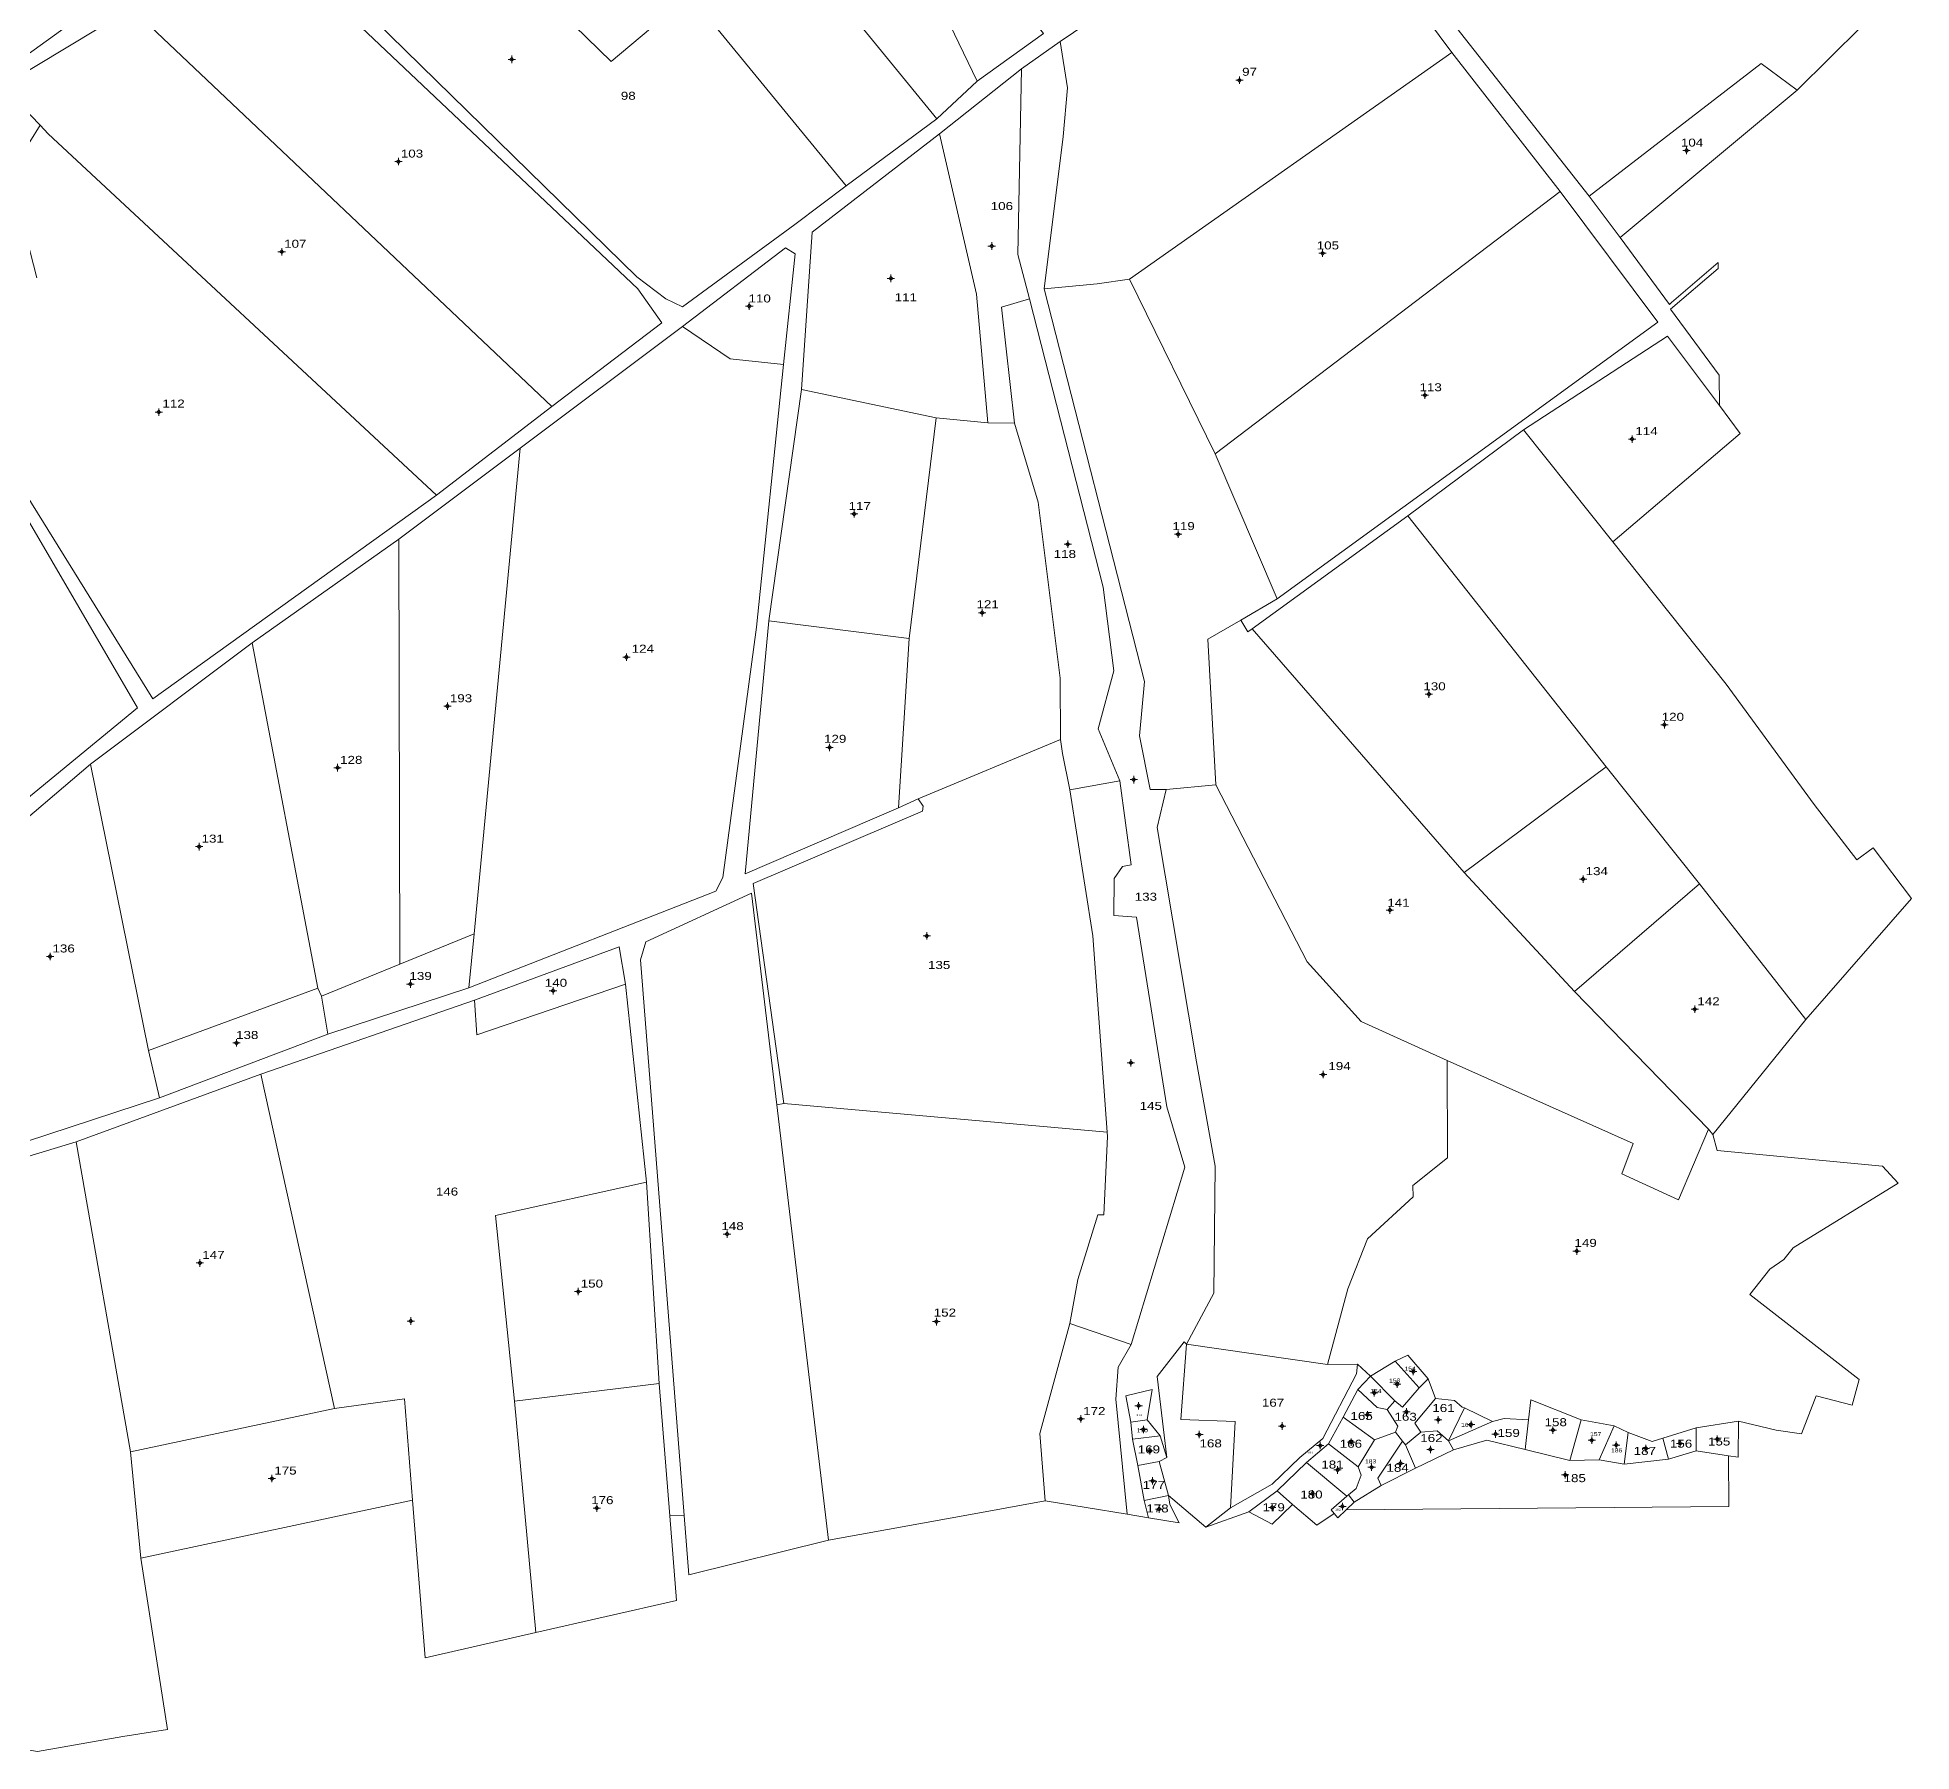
# Model space of a CAD drawing. Header units: metres. Extents: x 548517 to 549685, y 1840399 to 1841560.
# Drawn here: x 548981 to 549613, y 1840399 to 1840977 of the extents above; entities that cross this region are included whole.
import ezdxf

# ---------------------------------------------------------------- set-up
doc = ezdxf.new("R2010")
doc.units = ezdxf.units.M
doc.header["$LTSCALE"] = 1.1
doc.layers.add('10', color=7, linetype='Continuous', lineweight=13)
doc.layers.add('11', color=7, linetype='Continuous', lineweight=13)
doc.layers.add('15', color=7, linetype='Continuous')

msp = doc.modelspace()

# ---------------------------------------------------------------- hatches: boundary and pattern name
at = {"layer": '11'}
for points in [[(549140.74, 1840969.9, 1), (549140.44, 1840969.9, 1)], [(549386.25, 1840962.84, 1), (549385.95, 1840962.84, 1)], [(549102.48, 1840935.38, 1), (549102.18, 1840935.38, 1)], [(549537.14, 1840939.14, 1), (549536.84, 1840939.14, 1)], [(549063.09, 1840904.96, 1), (549062.79, 1840904.96, 1)], [(549302.66, 1840906.9, 1), (549302.36, 1840906.9, 1)], [(549414.31, 1840904.45, 1), (549414.01, 1840904.45, 1)], [(549268.66, 1840895.98, 1), (549268.36, 1840895.98, 1)], [(549220.88, 1840886.6, 1), (549220.58, 1840886.6, 1)], [(549448.86, 1840856.54, 1), (549448.56, 1840856.54, 1)], [(549021.62, 1840850.83, 1), (549021.32, 1840850.83, 1)], [(549518.75, 1840841.74, 1), (549518.45, 1840841.74, 1)], [(549256.26, 1840816.48, 1), (549255.96, 1840816.48, 1)], [(549365.59, 1840809.6, 1), (549365.29, 1840809.6, 1)], [(549328.33, 1840806.23, 1), (549328.03, 1840806.23, 1)], [(549299.45, 1840783.12, 1), (549299.15, 1840783.12, 1)], [(549179.41, 1840768.12, 1), (549179.11, 1840768.12, 1)], [(549119.01, 1840751.58, 1), (549118.71, 1840751.58, 1)], [(549450.18, 1840755.64, 1), (549449.88, 1840755.64, 1)], [(549529.67, 1840745.32, 1), (549529.37, 1840745.32, 1)], [(549247.97, 1840737.67, 1), (549247.67, 1840737.67, 1)], [(549081.96, 1840730.82, 1), (549081.66, 1840730.82, 1)], [(549350.6, 1840726.78, 1), (549350.3, 1840726.78, 1)], [(549035.24, 1840704.17, 1), (549034.94, 1840704.17, 1)], [(549502.23, 1840693.21, 1), (549501.93, 1840693.21, 1)], [(549437.03, 1840682.76, 1), (549436.73, 1840682.76, 1)], [(549280.76, 1840674.04, 1), (549280.46, 1840674.04, 1)], [(548984.93, 1840667.1, 1), (548984.63, 1840667.1, 1)], [(549106.5, 1840657.8, 1), (549106.2, 1840657.8, 1)], [(549154.64, 1840655.54, 1), (549154.34, 1840655.54, 1)], [(549539.91, 1840649.29, 1), (549539.61, 1840649.29, 1)], [(549047.84, 1840637.92, 1), (549047.54, 1840637.92, 1)], [(549349.64, 1840631.24, 1), (549349.34, 1840631.24, 1)], [(549414.48, 1840627.25, 1), (549414.18, 1840627.25, 1)], [(549213.35, 1840573.4, 1), (549213.05, 1840573.4, 1)], [(549500.07, 1840567.67, 1), (549499.77, 1840567.67, 1)], [(549035.49, 1840563.65, 1), (549035.19, 1840563.65, 1)], [(549163.17, 1840554, 1), (549162.87, 1840554, 1)], [(549106.64, 1840544.06, 1), (549106.34, 1840544.06, 1)], [(549283.99, 1840543.84, 1), (549283.69, 1840543.84, 1)], [(549444.91, 1840527, 1), (549444.61, 1840527, 1)], [(549431.74, 1840519.8, 1), (549431.44, 1840519.8, 1)], [(549439.49, 1840522.74, 1), (549439.19, 1840522.74, 1)], [(549332.74, 1840511.01, 1), (549332.44, 1840511.01, 1)], [(549352.26, 1840515.46, 1), (549351.96, 1840515.46, 1)], [(549429.48, 1840512.42, 1), (549429.18, 1840512.42, 1)], [(549442.62, 1840513.42, 1), (549442.32, 1840513.42, 1)], [(549453.33, 1840510.73, 1), (549453.03, 1840510.73, 1)], [(549353.85, 1840507.44, 1), (549353.55, 1840507.44, 1)], [(549372.73, 1840505.74, 1), (549372.43, 1840505.74, 1)], [(549400.66, 1840508.62, 1), (549400.36, 1840508.62, 1)], [(549464.44, 1840509.14, 1), (549464.14, 1840509.14, 1)], [(549472.69, 1840505.92, 1), (549472.39, 1840505.92, 1)], [(549492.05, 1840507.24, 1), (549491.75, 1840507.24, 1)], [(549547.49, 1840504.2, 1), (549547.19, 1840504.2, 1)], [(549356.01, 1840500.28, 1), (549355.71, 1840500.28, 1)], [(549413.54, 1840502.01, 1), (549413.24, 1840502.01, 1)], [(549424.01, 1840503.18, 1), (549423.71, 1840503.18, 1)], [(549450.7, 1840500.73, 1), (549450.4, 1840500.73, 1)], [(549505.15, 1840503.83, 1), (549504.85, 1840503.83, 1)], [(549513.4, 1840502.19, 1), (549513.1, 1840502.19, 1)], [(549523.43, 1840501.07, 1), (549523.13, 1840501.07, 1)], [(549534.98, 1840502.73, 1), (549534.68, 1840502.73, 1)], [(549419.36, 1840493.78, 1), (549419.06, 1840493.78, 1)], [(549430.88, 1840494.7, 1), (549430.58, 1840494.7, 1)], [(549440.61, 1840495.99, 1), (549440.31, 1840495.99, 1)], [(549496.22, 1840492.1, 1), (549495.92, 1840492.1, 1)], [(549059.78, 1840490.89, 1), (549059.48, 1840490.89, 1)], [(549356.96, 1840490.08, 1), (549356.66, 1840490.08, 1)], [(549410.88, 1840485.75, 1), (549410.58, 1840485.75, 1)], [(549169.4, 1840480.93, 1), (549169.1, 1840480.93, 1)], [(549359.18, 1840480.6, 1), (549358.88, 1840480.6, 1)], [(549397.31, 1840481.16, 1), (549397.01, 1840481.16, 1)], [(549421.01, 1840481.49, 1), (549420.71, 1840481.49, 1)]]:
    msp.add_hatch(color=256, dxfattribs=at).paths.add_polyline_path(points)

# ---------------------------------------------------------------- linework, layer by layer
at = {"layer": '10'}
for p, q in [((549159.61, 1841102.39), (549283.98, 1840949.81)), ((549200.71, 1840991.51), (549253.46, 1840927.19)), ((548968.75, 1840960.9), (549012.28, 1840987.1)), ((549012.28, 1840987.1), (549154.12, 1840852.7)), ((549455.36, 1840985.76), (549504.16, 1840923.73)), ((549297.63, 1840962.53), (549320.01, 1840978.67)), ((549312.53, 1840966.71), (549325.64, 1840975.9)), ((549348.99, 1840895.76), (549457.75, 1840972.17)), ((549457.75, 1840972.17), (549494.39, 1840925.31)), ((549284.87, 1840944.79), (549312.53, 1840966.71)), ((548968.75, 1840960.9), (548981.4, 1840947.65)), ((549283.98, 1840949.81), (549297.63, 1840962.53)), ((549514.58, 1840909.76), (549574.31, 1840959.52)), ((549253.46, 1840927.19), (549283.98, 1840949.81)), ((549377.89, 1840836.73), (549494.39, 1840925.31)), ((549504.16, 1840923.73), (549514.58, 1840909.76)), ((549348.99, 1840895.76), (549377.89, 1840836.73)), ((549143.43, 1840838.7), (549198.14, 1840879.73)), ((549227.33, 1840780.37), (549238.31, 1840858.51)), ((549238.31, 1840858.51), (549283.79, 1840848.92)), ((549115.22, 1840822.83), (549154.12, 1840852.7)), ((549274.67, 1840774.45), (549283.79, 1840848.92)), ((549283.79, 1840848.92), (549301.21, 1840847.17)), ((549301.21, 1840847.17), (549310.18, 1840847.1)), ((549442.94, 1840815.79), (549481.92, 1840844.8)), ((549481.92, 1840844.8), (549512.11, 1840807.01)), ((549102.44, 1840807.95), (549143.43, 1840838.7)), ((549127.87, 1840674.73), (549143.43, 1840838.7)), ((549377.89, 1840836.73), (549398.9, 1840787.76)), ((549390.41, 1840777.65), (549442.94, 1840815.79)), ((549442.94, 1840815.79), (549509.85, 1840731.13)), ((549053.01, 1840772.92), (549102.44, 1840807.95)), ((549102.44, 1840807.95), (549102.75, 1840664.47)), ((549386.57, 1840780.61), (549398.9, 1840787.76)), ((549227.33, 1840780.37), (549274.67, 1840774.45)), ((549390.41, 1840777.65), (549461.97, 1840695.49)), ((548998.46, 1840732.06), (549053.01, 1840772.92)), ((549053.01, 1840772.92), (549075.18, 1840656.4)), ((549271.02, 1840717.32), (549274.67, 1840774.45)), ((549277.75, 1840720.28), (549325.75, 1840740.29)), ((548953.37, 1840693.74), (548998.46, 1840732.06)), ((548998.46, 1840732.06), (549017.94, 1840635.42)), ((549328.86, 1840723.36), (549345.75, 1840726.36)), ((549461.97, 1840695.49), (549509.85, 1840731.13)), ((549509.85, 1840731.13), (549541.36, 1840691.61)), ((549271.02, 1840717.32), (549277.75, 1840720.28)), ((549361.43, 1840723.44), (549378.11, 1840725.08)), ((549461.97, 1840695.49), (549499.15, 1840655.29)), ((549499.15, 1840655.29), (549541.36, 1840691.61)), ((549541.36, 1840691.61), (549577.24, 1840645.83)), ((549102.75, 1840664.47), (549127.87, 1840674.73)), ((549126.14, 1840656.5), (549127.87, 1840674.73)), ((549076.39, 1840653.69), (549102.75, 1840664.47)), ((549017.94, 1840635.42), (549075.18, 1840656.4)), ((549075.18, 1840656.4), (549076.39, 1840653.69)), ((549078.46, 1840640.87), (549126.14, 1840656.5)), ((549178.9, 1840657.79), (549186.04, 1840590.97)), ((549055.9, 1840627.4), (549127.98, 1840652.31)), ((549076.39, 1840653.69), (549078.46, 1840640.87)), ((549499.15, 1840655.29), (549544.45, 1840608.79)), ((549545.8, 1840606.97), (549577.24, 1840645.83)), ((549021.71, 1840619.43), (549078.46, 1840640.87)), ((549017.94, 1840635.42), (549021.71, 1840619.43)), ((548993.59, 1840604.53), (549055.9, 1840627.4)), ((549055.9, 1840627.4), (549080.74, 1840514.54)), ((548969.33, 1840602.13), (549021.71, 1840619.43)), ((549229.97, 1840617.07), (549232.43, 1840617.53)), ((549229.97, 1840617.07), (549247.4, 1840470.14)), ((549232.43, 1840617.53), (549341.48, 1840607.8)), ((549544.45, 1840608.79), (549545.8, 1840606.97)), ((548925.41, 1840583.97), (548993.59, 1840604.53)), ((548993.59, 1840604.53), (549011.9, 1840499.91)), ((549186.04, 1840590.97), (549190.26, 1840522.99)), ((549328.9, 1840543.17), (549349.58, 1840536.12)), ((549368.21, 1840536.21), (549415.84, 1840529.42)), ((549415.84, 1840529.42), (549425.96, 1840529.52)), ((549425.96, 1840529.52), (549430.32, 1840525.47)), ((549430.32, 1840525.47), (549438.69, 1840530.5)), ((549438.69, 1840530.5), (549446.78, 1840521.51)), ((549426.11, 1840520.9), (549430.32, 1840525.47)), ((549430.32, 1840525.47), (549438.53, 1840517.16)), ((549446.78, 1840521.51), (549449.85, 1840524.54)), ((549449.85, 1840524.54), (549452.24, 1840517.89)), ((549141.51, 1840517.04), (549190.26, 1840522.99)), ((549141.51, 1840517.04), (549148.73, 1840438.87)), ((549190.26, 1840522.99), (549193.87, 1840478.35)), ((549421.11, 1840511.55), (549426.11, 1840520.9)), ((549435.97, 1840514.14), (549438.53, 1840517.16)), ((549011.9, 1840499.91), (549080.74, 1840514.54)), ((549349.48, 1840509.97), (549355.02, 1840510.67)), ((549355.02, 1840510.67), (549359.42, 1840505.28)), ((549416.19, 1840502.58), (549421.11, 1840511.55)), ((549421.11, 1840511.55), (549431.64, 1840503.93)), ((549456.62, 1840503.57), (549462.03, 1840514.71)), ((549462.03, 1840514.71), (549471.46, 1840510.11)), ((549482.55, 1840500.69), (549483.69, 1840510.72)), ((549497.65, 1840496.98), (549501.47, 1840510.68)), ((549501.47, 1840510.68), (549512.6, 1840508.66)), ((549349.48, 1840509.97), (549350.06, 1840504.21)), ((549350.06, 1840504.21), (549359.42, 1840505.28)), ((549350.06, 1840504.21), (549351.78, 1840495.27)), ((549359.42, 1840505.28), (549361.6, 1840497.95)), ((549431.64, 1840503.93), (549438.78, 1840506.53)), ((549438.78, 1840506.53), (549441.16, 1840503.47)), ((549442.15, 1840502.29), (549447.35, 1840506.58)), ((549456.62, 1840503.57), (549471.46, 1840510.11)), ((549507.46, 1840497.19), (549512.6, 1840508.66)), ((549512.6, 1840508.66), (549517.33, 1840506.42)), ((549515.97, 1840495.72), (549517.33, 1840506.42)), ((549528.98, 1840504.53), (549540.2, 1840508.04)), ((549528.98, 1840504.53), (549530.89, 1840497.42)), ((549540.2, 1840508.04), (549554.53, 1840510.27)), ((549540.2, 1840500.2), (549540.2, 1840508.04)), ((549011.9, 1840499.91), (549015.39, 1840464.04)), ((549359.06, 1840496.63), (549361.6, 1840497.95)), ((549408.8, 1840496.34), (549416.19, 1840502.58)), ((549416.19, 1840502.58), (549426.19, 1840494.81)), ((549426.19, 1840494.81), (549431.64, 1840503.93)), ((549441.16, 1840503.47), (549442.15, 1840502.29)), ((549442.15, 1840502.29), (549445.49, 1840494.42)), ((549445.49, 1840494.42), (549458.36, 1840500.62)), ((549456.62, 1840503.57), (549458.36, 1840500.62)), ((549482.55, 1840500.69), (549497.65, 1840496.98)), ((549530.89, 1840497.42), (549540.2, 1840500.2)), ((549540.2, 1840500.2), (549551.16, 1840498.61)), ((549351.78, 1840495.27), (549359.06, 1840496.63)), ((549351.78, 1840495.27), (549354, 1840483.52)), ((549359.06, 1840496.63), (549362.2, 1840485.21)), ((549398.85, 1840486.77), (549408.8, 1840496.34)), ((549408.8, 1840496.34), (549422.37, 1840484.99)), ((549433.9, 1840488.51), (549445.49, 1840494.42)), ((549497.65, 1840496.98), (549507.46, 1840497.19)), ((549507.46, 1840497.19), (549515.97, 1840495.72)), ((549515.97, 1840495.72), (549530.89, 1840497.42)), ((549354, 1840483.52), (549362.2, 1840485.21)), ((549362.2, 1840485.21), (549374.83, 1840474.5)), ((549389.29, 1840479.66), (549398.85, 1840486.77)), ((549398.85, 1840486.77), (549404.06, 1840482.15)), ((549422.37, 1840484.99), (549422.96, 1840485.38)), ((549422.96, 1840485.38), (549424.79, 1840482.88)), ((549424.79, 1840482.88), (549433.9, 1840488.51)), ((549015.39, 1840464.04), (549107.07, 1840483.63)), ((549320.53, 1840483.36), (549348.19, 1840478.85)), ((549348.19, 1840478.85), (549355.42, 1840477.67)), ((549354, 1840483.52), (549355.42, 1840477.67)), ((549374.83, 1840474.5), (549383.14, 1840481.03)), ((549374.83, 1840474.5), (549389.29, 1840479.66)), ((549422.16, 1840480.34), (549424.79, 1840482.88)), ((549193.87, 1840478.35), (549198.73, 1840478.39)), ((549355.42, 1840477.67), (549365.73, 1840475.99))]:
    msp.add_line(p, q, dxfattribs=at)
for points in [[(548971.82, 1840967.62), (549048.32, 1841022.93), (548956.65, 1841169.27), (548942.55, 1841158.82)], [(549087.64, 1841053.47), (549054.09, 1841027.67), (549052.54, 1841024.08), (549182.73, 1840896.48), (549192.61, 1840889.04), (549198.18, 1840886.32), (549236.08, 1840914.18), (549253.46, 1840927.19)], [(549087.64, 1841053.47), (549174.11, 1840969.15), (549200.71, 1840991.51)], [(549574.31, 1840959.52), (549596.18, 1840981.11), (549587.32, 1840988.79), (549591.76, 1841002.63), (549593.09, 1841012.1), (549610.26, 1841037.09), (549604.29, 1841042.99), (549597.85, 1841033.31), (549585.46, 1841039.97), (549584.21, 1841043.69)], [(549297.63, 1840962.53), (549265.36, 1841029.61), (549273.8, 1841028.97), (549298.91, 1841004.7), (549320.01, 1840978.67)], [(549325.64, 1840975.9), (549406.63, 1841030.7), (549412.44, 1841033.23), (549457.75, 1840972.17)], [(549012.28, 1840987.1), (549050.34, 1841018.06), (549183.16, 1840892.5), (549191.19, 1840880.94), (549154.12, 1840852.7)], [(549320.22, 1840892.44), (549326.69, 1840943.91), (549328.14, 1840960.3), (549325.64, 1840975.9)], [(549312.53, 1840966.71), (549311.32, 1840904.07), (549315.3, 1840889.1)], [(549504.16, 1840923.73), (549562.19, 1840968.52), (549574.31, 1840959.52)], [(548980.26, 1840896.18), (548973.81, 1840921.58), (548971.02, 1840930.85), (548981.4, 1840947.65)], [(548981.4, 1840947.65), (548984.16, 1840944.75), (549115.22, 1840822.83)], [(549238.31, 1840858.51), (549241.92, 1840911.59), (549284.87, 1840944.79)], [(549284.87, 1840944.79), (549297.39, 1840890.7), (549301.21, 1840847.17)], [(549494.39, 1840925.31), (549527.32, 1840881.14), (549398.9, 1840787.76)], [(549514.58, 1840909.76), (549531.2, 1840887.21), (549531.95, 1840887.86), (549547.64, 1840901.32), (549547.66, 1840899.34), (549531.61, 1840885.56), (549547.97, 1840863.27), (549548.06, 1840853.1)], [(549198.14, 1840879.73), (549232.89, 1840906.3), (549236.16, 1840904.26), (549232.3, 1840866.9)], [(549320.22, 1840892.44), (549338.16, 1840894.17), (549348.99, 1840895.76)], [(549320.22, 1840892.44), (549354.04, 1840759.89), (549352.38, 1840741.61), (549355.97, 1840723.5), (549361.43, 1840723.44)], [(549310.18, 1840847.1), (549305.85, 1840886.28), (549315.3, 1840889.1)], [(549315.3, 1840889.1), (549340.1, 1840791.71), (549343.71, 1840763.47), (549338.45, 1840743.96), (549345.75, 1840726.36)], [(549198.14, 1840879.73), (549214.23, 1840868.77), (549232.3, 1840866.9)], [(549481.92, 1840844.8), (549530.59, 1840876.47), (549548.06, 1840853.1)], [(549126.14, 1840656.5), (549209.4, 1840689.15), (549211.77, 1840693.72), (549223.14, 1840778.2), (549232.3, 1840866.9)], [(548930.13, 1840860.04), (548952.33, 1840848.41), (548965.52, 1840834.67), (549014.28, 1840751.06), (548972.48, 1840716.54), (548949.27, 1840694.69), (548873.02, 1840636.98), (548865.73, 1840636.55)], [(549512.11, 1840807.01), (549552.07, 1840841.08), (549555.03, 1840843.6), (549555.11, 1840843.67), (549548.06, 1840853.1)], [(548957.08, 1840849.88), (548960.92, 1840848.2), (549019.45, 1840754.01), (549115.22, 1840822.83)], [(549310.18, 1840847.1), (549318.17, 1840820.42), (549325.66, 1840761.02), (549325.75, 1840740.29)], [(549512.11, 1840807.01), (549550.4, 1840759.06), (549580.01, 1840718.38), (549594.46, 1840699.74), (549599.92, 1840703.81), (549612.9, 1840686.7), (549577.24, 1840645.83)], [(549227.33, 1840780.37), (549219.32, 1840694.97), (549271.02, 1840717.32)], [(549378.11, 1840725.08), (549375.48, 1840774.18), (549386.57, 1840780.61)], [(549386.57, 1840780.61), (549389, 1840776.62), (549390.41, 1840777.65)], [(549325.75, 1840740.29), (549326.36, 1840735.61), (549328.86, 1840723.36)], [(549345.75, 1840726.36), (549349.61, 1840698.08), (549346.69, 1840697.5), (549343.86, 1840693.4), (549343.73, 1840680.97), (549351.36, 1840680.39), (549361.56, 1840616.34), (549367.65, 1840596.02), (549349.58, 1840536.12)], [(549232.43, 1840617.53), (549222.05, 1840691.7), (549279.22, 1840716.1), (549279.34, 1840717.85), (549277.75, 1840720.28)], [(549328.86, 1840723.36), (549336.69, 1840674.05), (549341.48, 1840607.8)], [(549361.43, 1840723.44), (549358.4, 1840710.66), (549371.63, 1840631.51), (549377.93, 1840596.35), (549377.53, 1840553.43), (549368.21, 1840536.21)], [(549378.11, 1840725.08), (549409.02, 1840665.34), (549427.23, 1840645.16), (549456.24, 1840631.98)], [(549198.73, 1840478.39), (549183.97, 1840666.01), (549185.8, 1840672.07), (549221.49, 1840688.46), (549229.97, 1840617.07)], [(549127.98, 1840652.31), (549176.83, 1840670.39), (549178.9, 1840657.79)], [(549127.98, 1840652.31), (549128.73, 1840640.68), (549178.9, 1840657.79)], [(549415.84, 1840529.42), (549422.72, 1840554.96), (549429.31, 1840571.78), (549444.74, 1840585.95), (549444.57, 1840589.85), (549456.37, 1840599.15), (549456.24, 1840631.98)], [(549456.24, 1840631.98), (549518.93, 1840603.93), (549515.1, 1840593.78), (549534.25, 1840584.91), (549544.45, 1840608.79)], [(549328.9, 1840543.17), (549331.53, 1840558.08), (549338.35, 1840579.94), (549340.35, 1840579.91), (549341.59, 1840606.31), (549341.48, 1840607.8)], [(549545.8, 1840606.97), (549547.3, 1840601.66), (549603.12, 1840596.31), (549608.44, 1840590.64), (549573, 1840568.75), (549569.85, 1840564.81), (549565.1, 1840561.56), (549558.37, 1840552.98), (549595.19, 1840524.37), (549592.88, 1840515.68), (549580.74, 1840518.83), (549575.82, 1840505.94), (549567.2, 1840507.24), (549554.53, 1840510.27)], [(549141.51, 1840517.04), (549135.07, 1840579.71), (549186.04, 1840590.97)], [(549320.53, 1840483.36), (549318.75, 1840506.06), (549328.9, 1840543.17)], [(549348.19, 1840478.85), (549344.43, 1840517.66), (549345.15, 1840528.47), (549349.58, 1840536.12)], [(549361.6, 1840497.95), (549358.38, 1840525.29), (549367.47, 1840536.98), (549368.21, 1840536.21)], [(549383.14, 1840481.03), (549384.72, 1840510.11), (549366.33, 1840510.87), (549368.21, 1840536.21)], [(549383.14, 1840481.03), (549397.12, 1840488.97), (549406.46, 1840498.01), (549414.2, 1840504.45), (549425.64, 1840526.28), (549425.96, 1840529.52)], [(549438.69, 1840530.5), (549442.89, 1840532.5), (549449.85, 1840524.54)], [(549080.74, 1840514.54), (549104.35, 1840517.74), (549107.07, 1840483.63)], [(549349.48, 1840509.97), (549347.81, 1840518.81), (549356.63, 1840520.96), (549355.02, 1840510.67)], [(549426.11, 1840520.9), (549432.54, 1840514.83), (549435.97, 1840514.14)], [(549438.53, 1840517.16), (549441.14, 1840514.99), (549446.78, 1840521.51)], [(549447.35, 1840506.58), (549445.31, 1840509.6), (549452.24, 1840517.89)], [(549452.24, 1840517.89), (549458.69, 1840517.21), (549461.22, 1840514.93), (549462.03, 1840514.71)], [(549483.69, 1840510.72), (549484.41, 1840517.5), (549501.47, 1840510.68)], [(549438.78, 1840506.53), (549439.54, 1840508.59), (549435.97, 1840514.14)], [(549471.46, 1840510.11), (549475.39, 1840511.21), (549483.69, 1840510.72)], [(549447.35, 1840506.58), (549452.83, 1840507.04), (549456.62, 1840503.57)], [(549517.33, 1840506.42), (549525.34, 1840503.36), (549528.98, 1840504.53)], [(549551.16, 1840498.61), (549554.43, 1840498.13), (549554.53, 1840510.27)], [(549422.16, 1840480.34), (549551.31, 1840481.47), (549551.16, 1840498.61)], [(549433.9, 1840488.51), (549432.77, 1840491.07), (549441.16, 1840503.47)], [(549458.36, 1840500.62), (549469.63, 1840503.85), (549482.55, 1840500.69)], [(549422.96, 1840485.38), (549425.47, 1840487.52), (549427.21, 1840492.08), (549426.19, 1840494.81)], [(549362.2, 1840485.21), (549362.58, 1840482.12), (549365.73, 1840475.99)], [(549107.07, 1840483.63), (549111.32, 1840430.34), (549148.73, 1840438.87)], [(549247.4, 1840470.14), (549297.82, 1840479.25), (549320.53, 1840483.36)], [(549389.29, 1840479.66), (549397.2, 1840475.54), (549404.06, 1840482.15)], [(549404.06, 1840482.15), (549412.2, 1840475.16), (549418.13, 1840479.12)], [(549418.13, 1840479.12), (549417.02, 1840480.32), (549422.37, 1840484.99)], [(549418.13, 1840479.12), (549419.33, 1840477.6), (549422.16, 1840480.34)], [(549148.73, 1840438.87), (549196.18, 1840449.68), (549193.87, 1840478.35)], [(549198.73, 1840478.39), (549200.3, 1840458.35), (549247.4, 1840470.14)], [(548949.09, 1840403.91), (548980.57, 1840398.75), (549009.28, 1840403.86), (549024.38, 1840406.18), (549015.39, 1840464.04)]]:
    msp.add_lwpolyline(points, dxfattribs=at)
at = {"layer": '11'}
for p, q in [((549139.97, 1840969.9), (549139.34, 1840969.9)), ((549140.59, 1840971.15), (549140.59, 1840970.53)), ((549140.59, 1840969.27), (549140.59, 1840968.65)), ((549141.84, 1840969.9), (549141.21, 1840969.9)), ((549385.47, 1840962.84), (549384.85, 1840962.84)), ((549386.1, 1840964.09), (549386.1, 1840963.47)), ((549386.1, 1840962.21), (549386.1, 1840961.59)), ((549387.35, 1840962.84), (549386.73, 1840962.84)), ((549101.7, 1840935.38), (549101.08, 1840935.38)), ((549102.33, 1840936.63), (549102.33, 1840936.01)), ((549102.33, 1840934.75), (549102.33, 1840934.13)), ((549103.58, 1840935.38), (549102.95, 1840935.38)), ((549536.37, 1840939.14), (549535.74, 1840939.14)), ((549536.99, 1840940.39), (549536.99, 1840939.77)), ((549536.99, 1840938.51), (549536.99, 1840937.89)), ((549538.24, 1840939.14), (549537.61, 1840939.14)), ((549062.31, 1840904.96), (549061.69, 1840904.96)), ((549062.94, 1840906.21), (549062.94, 1840905.59)), ((549062.94, 1840904.33), (549062.94, 1840903.71)), ((549064.19, 1840904.96), (549063.56, 1840904.96)), ((549301.89, 1840906.9), (549301.26, 1840906.9)), ((549302.51, 1840908.15), (549302.51, 1840907.53)), ((549302.51, 1840906.27), (549302.51, 1840905.65)), ((549303.76, 1840906.9), (549303.13, 1840906.9)), ((549413.53, 1840904.45), (549412.91, 1840904.45)), ((549414.16, 1840905.7), (549414.16, 1840905.07)), ((549414.16, 1840903.83), (549414.16, 1840903.2)), ((549415.41, 1840904.45), (549414.79, 1840904.45)), ((549268.51, 1840897.23), (549268.51, 1840896.61)), ((549267.89, 1840895.98), (549267.26, 1840895.98)), ((549268.51, 1840895.35), (549268.51, 1840894.73)), ((549269.76, 1840895.98), (549269.13, 1840895.98)), ((549220.11, 1840886.6), (549219.48, 1840886.6)), ((549220.73, 1840887.85), (549220.73, 1840887.23)), ((549220.73, 1840885.97), (549220.73, 1840885.35)), ((549221.98, 1840886.6), (549221.35, 1840886.6)), ((549021.47, 1840852.08), (549021.47, 1840851.45)), ((549448.09, 1840856.54), (549447.46, 1840856.54)), ((549448.71, 1840857.79), (549448.71, 1840857.17)), ((549448.71, 1840855.91), (549448.71, 1840855.29)), ((549449.96, 1840856.54), (549449.33, 1840856.54)), ((549020.85, 1840850.83), (549020.22, 1840850.83)), ((549021.47, 1840850.21), (549021.47, 1840849.58)), ((549022.72, 1840850.83), (549022.09, 1840850.83)), ((549517.97, 1840841.74), (549517.35, 1840841.74)), ((549518.6, 1840842.99), (549518.6, 1840842.37)), ((549518.6, 1840841.11), (549518.6, 1840840.49)), ((549519.85, 1840841.74), (549519.23, 1840841.74)), ((549255.49, 1840816.48), (549254.86, 1840816.48)), ((549256.11, 1840817.73), (549256.11, 1840817.11)), ((549256.11, 1840815.85), (549256.11, 1840815.23)), ((549257.36, 1840816.48), (549256.73, 1840816.48)), ((549364.81, 1840809.6), (549364.19, 1840809.6)), ((549365.44, 1840810.85), (549365.44, 1840810.23)), ((549365.44, 1840808.97), (549365.44, 1840808.35)), ((549366.69, 1840809.6), (549366.06, 1840809.6)), ((549327.56, 1840806.23), (549326.93, 1840806.23)), ((549328.18, 1840807.48), (549328.18, 1840806.85)), ((549328.18, 1840805.61), (549328.18, 1840804.98)), ((549329.43, 1840806.23), (549328.81, 1840806.23)), ((549298.68, 1840783.12), (549298.05, 1840783.12)), ((549299.3, 1840784.37), (549299.3, 1840783.75)), ((549299.3, 1840782.49), (549299.3, 1840781.87)), ((549300.55, 1840783.12), (549299.93, 1840783.12)), ((549178.63, 1840768.12), (549178.01, 1840768.12)), ((549179.26, 1840769.37), (549179.26, 1840768.75)), ((549179.26, 1840767.49), (549179.26, 1840766.87)), ((549180.51, 1840768.12), (549179.89, 1840768.12)), ((549118.23, 1840751.58), (549117.61, 1840751.58)), ((549118.86, 1840752.83), (549118.86, 1840752.21)), ((549118.86, 1840750.95), (549118.86, 1840750.33)), ((549120.11, 1840751.58), (549119.49, 1840751.58)), ((549449.41, 1840755.64), (549448.78, 1840755.64)), ((549450.03, 1840756.89), (549450.03, 1840756.27)), ((549450.03, 1840755.01), (549450.03, 1840754.39)), ((549451.28, 1840755.64), (549450.65, 1840755.64)), ((549528.89, 1840745.32), (549528.27, 1840745.32)), ((549529.52, 1840746.57), (549529.52, 1840745.95)), ((549529.52, 1840744.69), (549529.52, 1840744.07)), ((549530.77, 1840745.32), (549530.15, 1840745.32)), ((549247.82, 1840738.92), (549247.82, 1840738.29)), ((549081.81, 1840732.07), (549081.81, 1840731.45)), ((549247.19, 1840737.67), (549246.57, 1840737.67)), ((549247.82, 1840737.05), (549247.82, 1840736.42)), ((549249.07, 1840737.67), (549248.44, 1840737.67)), ((549081.19, 1840730.82), (549080.56, 1840730.82)), ((549081.81, 1840730.19), (549081.81, 1840729.57)), ((549083.06, 1840730.82), (549082.44, 1840730.82)), ((549349.82, 1840726.78), (549349.2, 1840726.78)), ((549350.45, 1840728.03), (549350.45, 1840727.41)), ((549350.45, 1840726.15), (549350.45, 1840725.53)), ((549351.7, 1840726.78), (549351.07, 1840726.78)), ((549034.47, 1840704.17), (549033.84, 1840704.17)), ((549035.09, 1840705.42), (549035.09, 1840704.79)), ((549035.09, 1840703.55), (549035.09, 1840702.92)), ((549036.34, 1840704.17), (549035.71, 1840704.17)), ((549502.08, 1840694.46), (549502.08, 1840693.83)), ((549501.45, 1840693.21), (549500.83, 1840693.21)), ((549502.08, 1840692.59), (549502.08, 1840691.96)), ((549503.33, 1840693.21), (549502.7, 1840693.21)), ((549436.25, 1840682.76), (549435.63, 1840682.76)), ((549436.88, 1840684.01), (549436.88, 1840683.39)), ((549436.88, 1840682.13), (549436.88, 1840681.51)), ((549438.13, 1840682.76), (549437.51, 1840682.76)), ((549280.61, 1840675.29), (549280.61, 1840674.67)), ((549279.99, 1840674.04), (549279.36, 1840674.04)), ((549280.61, 1840673.41), (549280.61, 1840672.79)), ((549281.86, 1840674.04), (549281.23, 1840674.04)), ((548984.15, 1840667.1), (548983.53, 1840667.1)), ((548984.78, 1840668.35), (548984.78, 1840667.73)), ((548984.78, 1840666.47), (548984.78, 1840665.85)), ((548986.03, 1840667.1), (548985.41, 1840667.1)), ((549105.73, 1840657.8), (549105.1, 1840657.8)), ((549106.35, 1840659.05), (549106.35, 1840658.43)), ((549106.35, 1840657.17), (549106.35, 1840656.55)), ((549107.6, 1840657.8), (549106.97, 1840657.8)), ((549154.49, 1840656.79), (549154.49, 1840656.17)), ((549153.87, 1840655.54), (549153.24, 1840655.54)), ((549154.49, 1840654.91), (549154.49, 1840654.29)), ((549155.74, 1840655.54), (549155.11, 1840655.54)), ((549539.76, 1840650.54), (549539.76, 1840649.91)), ((549539.13, 1840649.29), (549538.51, 1840649.29)), ((549539.76, 1840648.67), (549539.76, 1840648.04)), ((549541.01, 1840649.29), (549540.39, 1840649.29)), ((549047.06, 1840637.92), (549046.44, 1840637.92)), ((549047.69, 1840639.17), (549047.69, 1840638.55)), ((549047.69, 1840637.29), (549047.69, 1840636.67)), ((549048.94, 1840637.92), (549048.31, 1840637.92)), ((549348.87, 1840631.24), (549348.24, 1840631.24)), ((549349.49, 1840632.49), (549349.49, 1840631.87)), ((549349.49, 1840630.61), (549349.49, 1840629.99)), ((549350.74, 1840631.24), (549350.11, 1840631.24)), ((549413.7, 1840627.25), (549413.08, 1840627.25)), ((549414.33, 1840628.5), (549414.33, 1840627.87)), ((549414.33, 1840626.63), (549414.33, 1840626)), ((549415.58, 1840627.25), (549414.95, 1840627.25)), ((549213.2, 1840574.65), (549213.2, 1840574.03)), ((549212.57, 1840573.4), (549211.95, 1840573.4)), ((549213.2, 1840572.77), (549213.2, 1840572.15)), ((549214.45, 1840573.4), (549213.82, 1840573.4)), ((549499.3, 1840567.67), (549498.67, 1840567.67)), ((549499.92, 1840568.92), (549499.92, 1840568.29)), ((549501.17, 1840567.67), (549500.55, 1840567.67)), ((549034.71, 1840563.65), (549034.09, 1840563.65)), ((549035.34, 1840564.9), (549035.34, 1840564.27)), ((549035.34, 1840563.03), (549035.34, 1840562.4)), ((549036.59, 1840563.65), (549035.97, 1840563.65)), ((549499.92, 1840567.05), (549499.92, 1840566.42)), ((549163.02, 1840555.25), (549163.02, 1840554.63)), ((549162.39, 1840554), (549161.77, 1840554)), ((549163.02, 1840553.37), (549163.02, 1840552.75)), ((549164.27, 1840554), (549163.65, 1840554)), ((549105.87, 1840544.06), (549105.24, 1840544.06)), ((549106.49, 1840545.31), (549106.49, 1840544.69)), ((549106.49, 1840543.43), (549106.49, 1840542.81)), ((549107.74, 1840544.06), (549107.11, 1840544.06)), ((549283.21, 1840543.84), (549282.59, 1840543.84)), ((549283.84, 1840545.09), (549283.84, 1840544.47)), ((549283.84, 1840543.21), (549283.84, 1840542.59)), ((549285.09, 1840543.84), (549284.47, 1840543.84)), ((549439.34, 1840523.99), (549439.34, 1840523.37)), ((549444.13, 1840527), (549443.51, 1840527)), ((549444.76, 1840528.25), (549444.76, 1840527.63)), ((549444.76, 1840526.37), (549444.76, 1840525.75)), ((549446.01, 1840527), (549445.39, 1840527)), ((549430.97, 1840519.8), (549430.34, 1840519.8)), ((549431.59, 1840521.05), (549431.59, 1840520.43)), ((549431.59, 1840519.17), (549431.59, 1840518.55)), ((549432.84, 1840519.8), (549432.21, 1840519.8)), ((549438.71, 1840522.74), (549438.09, 1840522.74)), ((549439.34, 1840522.11), (549439.34, 1840521.49)), ((549440.59, 1840522.74), (549439.97, 1840522.74)), ((549331.97, 1840511.01), (549331.34, 1840511.01)), ((549332.59, 1840512.26), (549332.59, 1840511.63)), ((549333.84, 1840511.01), (549333.21, 1840511.01)), ((549351.49, 1840515.46), (549350.86, 1840515.46)), ((549352.11, 1840516.71), (549352.11, 1840516.09)), ((549352.11, 1840514.83), (549352.11, 1840514.21)), ((549353.36, 1840515.46), (549352.73, 1840515.46)), ((549428.7, 1840512.42), (549428.08, 1840512.42)), ((549429.33, 1840513.67), (549429.33, 1840513.05)), ((549429.33, 1840511.79), (549429.33, 1840511.17)), ((549430.58, 1840512.42), (549429.95, 1840512.42)), ((549441.85, 1840513.42), (549441.22, 1840513.42)), ((549442.47, 1840514.67), (549442.47, 1840514.05)), ((549442.47, 1840512.79), (549442.47, 1840512.17)), ((549443.72, 1840513.42), (549443.09, 1840513.42)), ((549452.56, 1840510.73), (549451.93, 1840510.73)), ((549453.18, 1840511.98), (549453.18, 1840511.35)), ((549454.43, 1840510.73), (549453.81, 1840510.73)), ((549332.59, 1840510.39), (549332.59, 1840509.76)), ((549353.07, 1840507.44), (549352.45, 1840507.44)), ((549353.7, 1840508.69), (549353.7, 1840508.07)), ((549353.7, 1840506.81), (549353.7, 1840506.19)), ((549354.95, 1840507.44), (549354.32, 1840507.44)), ((549371.95, 1840505.74), (549371.33, 1840505.74)), ((549372.58, 1840506.99), (549372.58, 1840506.37)), ((549372.58, 1840505.11), (549372.58, 1840504.49)), ((549373.83, 1840505.74), (549373.2, 1840505.74)), ((549399.89, 1840508.62), (549399.26, 1840508.62)), ((549400.51, 1840509.87), (549400.51, 1840509.25)), ((549400.51, 1840507.99), (549400.51, 1840507.37)), ((549401.76, 1840508.62), (549401.13, 1840508.62)), ((549423.86, 1840504.43), (549423.86, 1840503.81)), ((549453.18, 1840510.11), (549453.18, 1840509.48)), ((549463.67, 1840509.14), (549463.04, 1840509.14)), ((549464.29, 1840510.39), (549464.29, 1840509.77)), ((549464.29, 1840508.51), (549464.29, 1840507.89)), ((549465.54, 1840509.14), (549464.91, 1840509.14)), ((549471.91, 1840505.92), (549471.29, 1840505.92)), ((549472.54, 1840507.17), (549472.54, 1840506.55)), ((549472.54, 1840505.29), (549472.54, 1840504.67)), ((549473.79, 1840505.92), (549473.17, 1840505.92)), ((549491.27, 1840507.24), (549490.65, 1840507.24)), ((549491.9, 1840508.49), (549491.9, 1840507.87)), ((549491.9, 1840506.61), (549491.9, 1840505.99)), ((549493.15, 1840507.24), (549492.53, 1840507.24)), ((549505, 1840505.08), (549505, 1840504.45)), ((549546.71, 1840504.2), (549546.09, 1840504.2)), ((549547.34, 1840505.45), (549547.34, 1840504.83)), ((549548.59, 1840504.2), (549547.97, 1840504.2)), ((549355.23, 1840500.28), (549354.61, 1840500.28)), ((549355.86, 1840501.53), (549355.86, 1840500.91)), ((549355.86, 1840499.65), (549355.86, 1840499.03)), ((549357.11, 1840500.28), (549356.49, 1840500.28)), ((549412.77, 1840502.01), (549412.14, 1840502.01)), ((549413.39, 1840503.26), (549413.39, 1840502.63)), ((549413.39, 1840501.39), (549413.39, 1840500.76)), ((549414.64, 1840502.01), (549414.01, 1840502.01)), ((549423.23, 1840503.18), (549422.61, 1840503.18)), ((549423.86, 1840502.55), (549423.86, 1840501.93)), ((549425.11, 1840503.18), (549424.49, 1840503.18)), ((549449.93, 1840500.73), (549449.3, 1840500.73)), ((549450.55, 1840501.98), (549450.55, 1840501.35)), ((549450.55, 1840500.11), (549450.55, 1840499.48)), ((549451.8, 1840500.73), (549451.18, 1840500.73)), ((549504.37, 1840503.83), (549503.75, 1840503.83)), ((549505, 1840503.21), (549505, 1840502.58)), ((549506.25, 1840503.83), (549505.63, 1840503.83)), ((549512.63, 1840502.19), (549512, 1840502.19)), ((549513.25, 1840503.44), (549513.25, 1840502.81)), ((549513.25, 1840501.57), (549513.25, 1840500.94)), ((549514.5, 1840502.19), (549513.87, 1840502.19)), ((549522.65, 1840501.07), (549522.03, 1840501.07)), ((549523.28, 1840502.32), (549523.28, 1840501.69)), ((549523.28, 1840500.45), (549523.28, 1840499.82)), ((549524.53, 1840501.07), (549523.91, 1840501.07)), ((549534.2, 1840502.73), (549533.58, 1840502.73)), ((549534.83, 1840503.98), (549534.83, 1840503.35)), ((549534.83, 1840502.11), (549534.83, 1840501.48)), ((549536.08, 1840502.73), (549535.45, 1840502.73)), ((549547.34, 1840503.57), (549547.34, 1840502.95)), ((549059.63, 1840492.14), (549059.63, 1840491.51)), ((549418.59, 1840493.78), (549417.96, 1840493.78)), ((549419.21, 1840495.03), (549419.21, 1840494.41)), ((549419.21, 1840493.15), (549419.21, 1840492.53)), ((549420.46, 1840493.78), (549419.83, 1840493.78)), ((549430.11, 1840494.7), (549429.48, 1840494.7)), ((549430.73, 1840495.95), (549430.73, 1840495.33)), ((549430.73, 1840494.07), (549430.73, 1840493.45)), ((549431.98, 1840494.7), (549431.35, 1840494.7)), ((549439.83, 1840495.99), (549439.21, 1840495.99)), ((549440.46, 1840497.24), (549440.46, 1840496.61)), ((549440.46, 1840495.37), (549440.46, 1840494.74)), ((549441.71, 1840495.99), (549441.09, 1840495.99)), ((549495.44, 1840492.1), (549494.82, 1840492.1)), ((549496.07, 1840493.35), (549496.07, 1840492.73)), ((549497.32, 1840492.1), (549496.69, 1840492.1)), ((549059.01, 1840490.89), (549058.38, 1840490.89)), ((549059.63, 1840490.27), (549059.63, 1840489.64)), ((549060.88, 1840490.89), (549060.25, 1840490.89)), ((549356.19, 1840490.08), (549355.56, 1840490.08)), ((549356.81, 1840491.33), (549356.81, 1840490.71)), ((549356.81, 1840489.45), (549356.81, 1840488.83)), ((549358.06, 1840490.08), (549357.44, 1840490.08)), ((549410.11, 1840485.75), (549409.48, 1840485.75)), ((549410.73, 1840487), (549410.73, 1840486.37)), ((549411.98, 1840485.75), (549411.35, 1840485.75)), ((549496.07, 1840491.47), (549496.07, 1840490.85)), ((549168.63, 1840480.93), (549168, 1840480.93)), ((549169.25, 1840482.18), (549169.25, 1840481.55)), ((549169.25, 1840480.31), (549169.25, 1840479.68)), ((549170.5, 1840480.93), (549169.87, 1840480.93)), ((549358.41, 1840480.6), (549357.78, 1840480.6)), ((549359.03, 1840481.85), (549359.03, 1840481.23)), ((549359.03, 1840479.97), (549359.03, 1840479.35)), ((549360.28, 1840480.6), (549359.65, 1840480.6)), ((549396.53, 1840481.16), (549395.91, 1840481.16)), ((549397.16, 1840482.41), (549397.16, 1840481.79)), ((549397.16, 1840480.53), (549397.16, 1840479.91)), ((549398.41, 1840481.16), (549397.79, 1840481.16)), ((549410.73, 1840485.13), (549410.73, 1840484.5)), ((549420.23, 1840481.49), (549419.61, 1840481.49)), ((549420.86, 1840482.74), (549420.86, 1840482.11)), ((549420.86, 1840480.87), (549420.86, 1840480.24)), ((549422.11, 1840481.49), (549421.49, 1840481.49))]:
    msp.add_line(p, q, dxfattribs=at)
for points in [[(549140.59, 1840970.53), (549139.97, 1840969.9), (549140.59, 1840969.27), (549141.21, 1840969.9)], [(549386.1, 1840963.47), (549385.47, 1840962.84), (549386.1, 1840962.21), (549386.73, 1840962.84)], [(549102.33, 1840936.01), (549101.7, 1840935.38), (549102.33, 1840934.75), (549102.95, 1840935.38)], [(549536.99, 1840939.77), (549536.37, 1840939.14), (549536.99, 1840938.51), (549537.61, 1840939.14)], [(549062.94, 1840905.59), (549062.31, 1840904.96), (549062.94, 1840904.33), (549063.56, 1840904.96)], [(549302.51, 1840907.53), (549301.89, 1840906.9), (549302.51, 1840906.27), (549303.13, 1840906.9)], [(549414.16, 1840905.07), (549413.53, 1840904.45), (549414.16, 1840903.83), (549414.79, 1840904.45)], [(549268.51, 1840896.61), (549267.89, 1840895.98), (549268.51, 1840895.35), (549269.13, 1840895.98)], [(549220.73, 1840887.23), (549220.11, 1840886.6), (549220.73, 1840885.97), (549221.35, 1840886.6)], [(549448.71, 1840857.17), (549448.09, 1840856.54), (549448.71, 1840855.91), (549449.33, 1840856.54)], [(549021.47, 1840851.45), (549020.85, 1840850.83), (549021.47, 1840850.21), (549022.09, 1840850.83)], [(549518.6, 1840842.37), (549517.97, 1840841.74), (549518.6, 1840841.11), (549519.23, 1840841.74)], [(549256.11, 1840817.11), (549255.49, 1840816.48), (549256.11, 1840815.85), (549256.73, 1840816.48)], [(549365.44, 1840810.23), (549364.81, 1840809.6), (549365.44, 1840808.97), (549366.06, 1840809.6)], [(549328.18, 1840806.85), (549327.56, 1840806.23), (549328.18, 1840805.61), (549328.81, 1840806.23)], [(549299.3, 1840783.75), (549298.68, 1840783.12), (549299.3, 1840782.49), (549299.93, 1840783.12)], [(549179.26, 1840768.75), (549178.63, 1840768.12), (549179.26, 1840767.49), (549179.89, 1840768.12)], [(549118.86, 1840752.21), (549118.23, 1840751.58), (549118.86, 1840750.95), (549119.49, 1840751.58)], [(549450.03, 1840756.27), (549449.41, 1840755.64), (549450.03, 1840755.01), (549450.65, 1840755.64)], [(549529.52, 1840745.95), (549528.89, 1840745.32), (549529.52, 1840744.69), (549530.15, 1840745.32)], [(549247.82, 1840738.29), (549247.19, 1840737.67), (549247.82, 1840737.05), (549248.44, 1840737.67)], [(549081.81, 1840731.45), (549081.19, 1840730.82), (549081.81, 1840730.19), (549082.44, 1840730.82)], [(549350.45, 1840727.41), (549349.82, 1840726.78), (549350.45, 1840726.15), (549351.07, 1840726.78)], [(549035.09, 1840704.79), (549034.47, 1840704.17), (549035.09, 1840703.55), (549035.71, 1840704.17)], [(549502.08, 1840693.83), (549501.45, 1840693.21), (549502.08, 1840692.59), (549502.7, 1840693.21)], [(549436.88, 1840683.39), (549436.25, 1840682.76), (549436.88, 1840682.13), (549437.51, 1840682.76)], [(549280.61, 1840674.67), (549279.99, 1840674.04), (549280.61, 1840673.41), (549281.23, 1840674.04)], [(548984.78, 1840667.73), (548984.15, 1840667.1), (548984.78, 1840666.47), (548985.41, 1840667.1)], [(549106.35, 1840658.43), (549105.73, 1840657.8), (549106.35, 1840657.17), (549106.97, 1840657.8)], [(549154.49, 1840656.17), (549153.87, 1840655.54), (549154.49, 1840654.91), (549155.11, 1840655.54)], [(549539.76, 1840649.91), (549539.13, 1840649.29), (549539.76, 1840648.67), (549540.39, 1840649.29)], [(549047.69, 1840638.55), (549047.06, 1840637.92), (549047.69, 1840637.29), (549048.31, 1840637.92)], [(549349.49, 1840631.87), (549348.87, 1840631.24), (549349.49, 1840630.61), (549350.11, 1840631.24)], [(549414.33, 1840627.87), (549413.7, 1840627.25), (549414.33, 1840626.63), (549414.95, 1840627.25)], [(549213.2, 1840574.03), (549212.57, 1840573.4), (549213.2, 1840572.77), (549213.82, 1840573.4)], [(549499.92, 1840568.29), (549499.3, 1840567.67), (549499.92, 1840567.05), (549500.55, 1840567.67)], [(549035.34, 1840564.27), (549034.71, 1840563.65), (549035.34, 1840563.03), (549035.97, 1840563.65)], [(549163.02, 1840554.63), (549162.39, 1840554), (549163.02, 1840553.37), (549163.65, 1840554)], [(549106.49, 1840544.69), (549105.87, 1840544.06), (549106.49, 1840543.43), (549107.11, 1840544.06)], [(549283.84, 1840544.47), (549283.21, 1840543.84), (549283.84, 1840543.21), (549284.47, 1840543.84)], [(549439.34, 1840523.37), (549438.71, 1840522.74), (549439.34, 1840522.11), (549439.97, 1840522.74)], [(549444.76, 1840527.63), (549444.13, 1840527), (549444.76, 1840526.37), (549445.39, 1840527)], [(549431.59, 1840520.43), (549430.97, 1840519.8), (549431.59, 1840519.17), (549432.21, 1840519.8)], [(549332.59, 1840511.63), (549331.97, 1840511.01), (549332.59, 1840510.39), (549333.21, 1840511.01)], [(549352.11, 1840516.09), (549351.49, 1840515.46), (549352.11, 1840514.83), (549352.73, 1840515.46)], [(549429.33, 1840513.05), (549428.7, 1840512.42), (549429.33, 1840511.79), (549429.95, 1840512.42)], [(549442.47, 1840514.05), (549441.85, 1840513.42), (549442.47, 1840512.79), (549443.09, 1840513.42)], [(549453.18, 1840511.35), (549452.56, 1840510.73), (549453.18, 1840510.11), (549453.81, 1840510.73)], [(549353.7, 1840508.07), (549353.07, 1840507.44), (549353.7, 1840506.81), (549354.32, 1840507.44)], [(549372.58, 1840506.37), (549371.95, 1840505.74), (549372.58, 1840505.11), (549373.2, 1840505.74)], [(549400.51, 1840509.25), (549399.89, 1840508.62), (549400.51, 1840507.99), (549401.13, 1840508.62)], [(549464.29, 1840509.77), (549463.67, 1840509.14), (549464.29, 1840508.51), (549464.91, 1840509.14)], [(549472.54, 1840506.55), (549471.91, 1840505.92), (549472.54, 1840505.29), (549473.17, 1840505.92)], [(549491.9, 1840507.87), (549491.27, 1840507.24), (549491.9, 1840506.61), (549492.53, 1840507.24)], [(549505, 1840504.45), (549504.37, 1840503.83), (549505, 1840503.21), (549505.63, 1840503.83)], [(549547.34, 1840504.83), (549546.71, 1840504.2), (549547.34, 1840503.57), (549547.97, 1840504.2)], [(549355.86, 1840500.91), (549355.23, 1840500.28), (549355.86, 1840499.65), (549356.49, 1840500.28)], [(549413.39, 1840502.63), (549412.77, 1840502.01), (549413.39, 1840501.39), (549414.01, 1840502.01)], [(549423.86, 1840503.81), (549423.23, 1840503.18), (549423.86, 1840502.55), (549424.49, 1840503.18)], [(549450.55, 1840501.35), (549449.93, 1840500.73), (549450.55, 1840500.11), (549451.18, 1840500.73)], [(549513.25, 1840502.81), (549512.63, 1840502.19), (549513.25, 1840501.57), (549513.87, 1840502.19)], [(549523.28, 1840501.69), (549522.65, 1840501.07), (549523.28, 1840500.45), (549523.91, 1840501.07)], [(549534.83, 1840503.35), (549534.2, 1840502.73), (549534.83, 1840502.11), (549535.45, 1840502.73)], [(549059.63, 1840491.51), (549059.01, 1840490.89), (549059.63, 1840490.27), (549060.25, 1840490.89)], [(549419.21, 1840494.41), (549418.59, 1840493.78), (549419.21, 1840493.15), (549419.83, 1840493.78)], [(549430.73, 1840495.33), (549430.11, 1840494.7), (549430.73, 1840494.07), (549431.35, 1840494.7)], [(549440.46, 1840496.61), (549439.83, 1840495.99), (549440.46, 1840495.37), (549441.09, 1840495.99)], [(549496.07, 1840492.73), (549495.44, 1840492.1), (549496.07, 1840491.47), (549496.69, 1840492.1)], [(549356.81, 1840490.71), (549356.19, 1840490.08), (549356.81, 1840489.45), (549357.44, 1840490.08)], [(549410.73, 1840486.37), (549410.11, 1840485.75), (549410.73, 1840485.13), (549411.35, 1840485.75)], [(549169.25, 1840481.55), (549168.63, 1840480.93), (549169.25, 1840480.31), (549169.87, 1840480.93)], [(549359.03, 1840481.23), (549358.41, 1840480.6), (549359.03, 1840479.97), (549359.65, 1840480.6)], [(549397.16, 1840481.79), (549396.53, 1840481.16), (549397.16, 1840480.53), (549397.79, 1840481.16)], [(549420.86, 1840482.11), (549420.23, 1840481.49), (549420.86, 1840480.87), (549421.49, 1840481.49)]]:
    msp.add_lwpolyline(points, close=True, dxfattribs=at)
for centre in [(549140.59, 1840969.9), (549386.1, 1840962.84), (549102.33, 1840935.38), (549536.99, 1840939.14), (549062.94, 1840904.96), (549302.51, 1840906.9), (549414.16, 1840904.45), (549268.51, 1840895.98), (549220.73, 1840886.6), (549448.71, 1840856.54), (549021.47, 1840850.83), (549518.6, 1840841.74), (549256.11, 1840816.48), (549365.44, 1840809.6), (549328.18, 1840806.23), (549299.3, 1840783.12), (549179.26, 1840768.12), (549118.86, 1840751.58), (549450.03, 1840755.64), (549529.52, 1840745.32), (549247.82, 1840737.67), (549081.81, 1840730.82), (549350.45, 1840726.78), (549035.09, 1840704.17), (549502.08, 1840693.21), (549436.88, 1840682.76), (549280.61, 1840674.04), (548984.78, 1840667.1), (549106.35, 1840657.8), (549154.49, 1840655.54), (549539.76, 1840649.29), (549047.69, 1840637.92), (549349.49, 1840631.24), (549414.33, 1840627.25), (549213.2, 1840573.4), (549499.92, 1840567.67), (549035.34, 1840563.65), (549163.02, 1840554), (549106.49, 1840544.06), (549283.84, 1840543.84), (549444.76, 1840527), (549431.59, 1840519.8), (549439.34, 1840522.74), (549332.59, 1840511.01), (549352.11, 1840515.46), (549429.33, 1840512.42), (549442.47, 1840513.42), (549453.18, 1840510.73), (549353.7, 1840507.44), (549372.58, 1840505.74), (549400.51, 1840508.62), (549464.29, 1840509.14), (549472.54, 1840505.92), (549491.9, 1840507.24), (549547.34, 1840504.2), (549355.86, 1840500.28), (549413.39, 1840502.01), (549423.86, 1840503.18), (549450.55, 1840500.73), (549505, 1840503.83), (549513.25, 1840502.19), (549523.28, 1840501.07), (549534.83, 1840502.73), (549419.21, 1840493.78), (549430.73, 1840494.7), (549440.46, 1840495.99), (549496.07, 1840492.1), (549059.63, 1840490.89), (549356.81, 1840490.08), (549410.73, 1840485.75), (549169.25, 1840480.93), (549359.03, 1840480.6), (549397.16, 1840481.16), (549420.86, 1840481.49)]:
    msp.add_circle(centre, 0.15, dxfattribs=at)

# ---------------------------------------------------------------- texts
at = {"layer": '15', "width": 1.25}
for s, height, p in [('97', 2.7, (549387.02, 1840964.36)), ('98', 2.7, (549177.37, 1840956.26)), ('104', 2.7, (549535.08, 1840940.45)), ('103', 2.7, (549103.14, 1840936.74)), ('106', 2.7, (549302.19, 1840919.04)), ('107', 2.7, (549063.77, 1840906.31)), ('105', 2.7, (549412.2, 1840905.75)), ('110', 2.7, (549220.46, 1840887.84)), ('111', 2.7, (549269.77, 1840888.24)), ('113', 2.7, (549446.87, 1840857.88)), ('112', 2.7, (549022.69, 1840852.37)), ('114', 2.7, (549519.71, 1840843.07)), ('117', 2.7, (549254.22, 1840817.8)), ('119', 2.7, (549363.51, 1840811.02)), ('118', 2.7, (549323.44, 1840801.59)), ('121', 2.7, (549297.39, 1840784.64)), ('124', 2.7, (549181.04, 1840769.63)), ('130', 2.7, (549448.18, 1840756.94)), ('193', 2.7, (549119.68, 1840752.91)), ('120', 2.7, (549528.6, 1840746.65)), ('129', 2.7, (549245.94, 1840739.22)), ('128', 2.7, (549082.65, 1840732.11)), ('131', 2.7, (549035.9, 1840705.52)), ('134', 2.7, (549502.93, 1840694.55)), ('133', 2.7, (549350.78, 1840685.91)), ('141', 2.7, (549436.01, 1840683.89)), ('136', 2.7, (548985.59, 1840668.45)), ('135', 2.7, (549281.01, 1840662.87)), ('139', 2.7, (549106.05, 1840659.17)), ('140', 2.7, (549151.72, 1840656.87)), ('142', 2.7, (549540.64, 1840650.62)), ('138', 2.7, (549047.54, 1840639.25)), ('194', 2.7, (549416.11, 1840628.76)), ('145', 2.7, (549352.45, 1840615.33)), ('146', 2.7, (549114.96, 1840586.4)), ('148', 2.7, (549211.31, 1840574.75)), ('147', 2.7, (549036.14, 1840565.02)), ('149', 2.7, (549499.16, 1840569.08)), ('150', 2.7, (549163.84, 1840555.34)), ('152', 2.7, (549282.96, 1840545.55)), ('153', 1.35, (549436.63, 1840523.3)), ('154', 1.35, (549441.84, 1840527.3)), ('167', 2.7, (549393.69, 1840515.14)), ('164', 1.35, (549430.27, 1840519.73)), ('172', 2.7, (549333.38, 1840512.31)), ('171', 0.675, (549351.35, 1840512.04)), ('165', 2.7, (549423.58, 1840510.66)), ('163', 2.7, (549438.43, 1840510.39)), ('161', 2.7, (549451.2, 1840513.35)), ('158', 2.7, (549489.08, 1840508.56)), ('170', 1.35, (549351.45, 1840506.49)), ('168', 2.7, (549372.64, 1840501.41)), ('162', 2.7, (549447.14, 1840503.2)), ('160', 1.35, (549460.93, 1840508.34)), ('159', 2.7, (549473.2, 1840504.93)), ('157', 1.35, (549504.46, 1840505.22)), ('155', 2.7, (549544.23, 1840502.04)), ('169', 2.7, (549351.81, 1840499.38)), ('191', 0.675, (549409.05, 1840499.25)), ('166', 2.7, (549419.97, 1840501.29)), ('186', 1.35, (549511.51, 1840499.72)), ('187', 2.7, (549519.14, 1840498.86)), ('156', 2.7, (549531.37, 1840501.32)), ('175', 2.7, (549060.45, 1840492.23)), ('181', 2.7, (549413.74, 1840494.27)), ('183', 1.35, (549428.49, 1840496.01)), ('184', 2.7, (549435.72, 1840493.16)), ('185', 2.7, (549495.49, 1840489.67)), ('177', 2.7, (549353.47, 1840487.38)), ('180', 2.7, (549406.65, 1840484.15)), ('176', 2.7, (549167.37, 1840482.25)), ('178', 2.7, (549354.7, 1840479.45)), ('179', 2.7, (549393.9, 1840479.85)), ('182', 0.675, (549418.4, 1840480.1))]:
    msp.add_text(s, height=height, dxfattribs=at).set_placement(p)

doc.saveas('drawing.dxf')
